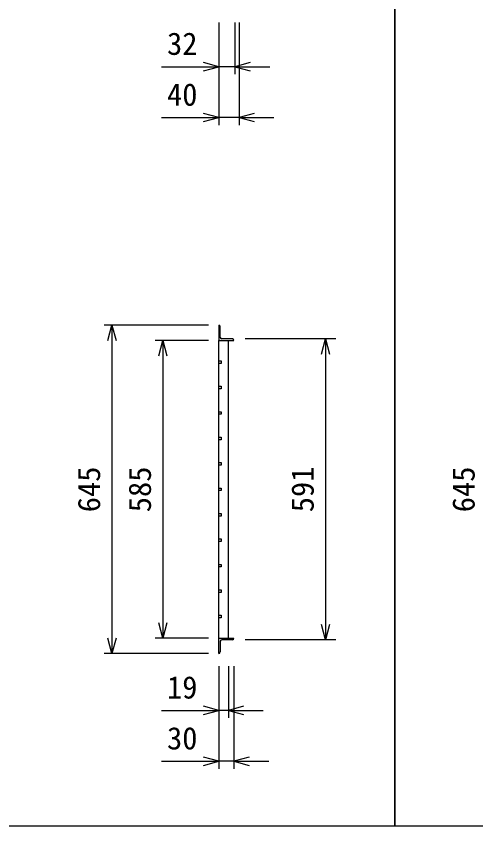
# Model space of a CAD drawing. Units: millimetres, scale not verified. Extents: x -25200 to 25200, y -8910 to 8910.
# Drawn here: x -3761 to -2857, y -7189 to -5598 of the extents above; entities that cross this region are included whole.
import ezdxf
from ezdxf.enums import TextEntityAlignment as Align

# ---------------------------------------------------------------- set-up
doc = ezdxf.new("R2010")
doc.units = ezdxf.units.MM
doc.header["$LTSCALE"] = 30
for name, color, linetype, lineweight in [('0-0_DIM', 7, 'Continuous', 25), ('0-2_HATCH', 6, 'Continuous', 25), ('0-6_TXT', 7, 'Continuous', 25)]:
    doc.layers.add(name, color=color, linetype=linetype, lineweight=lineweight)
doc.styles.add('ＭＳ ゴシック', font='')
doc.styles.get('ＭＳ ゴシック').set_extended_font_data('MS Gothic')

msp = doc.modelspace()

# ---------------------------------------------------------------- linework, layer by layer
at = {"layer": '0-0_DIM'}
for p, q in [((-3363.18, -5610.14), (-3363.18, -5811.73)), ((-3331.18, -5610.14), (-3331.18, -5711.73)), ((-3323.18, -5610.14), (-3323.18, -5811.73)), ((-3475.79, -5696.73), (-3363.18, -5696.73)), ((-3331.18, -5696.73), (-3363.18, -5696.73)), ((-3331.18, -5696.73), (-3262.71, -5696.73)), ((-3475.79, -5796.73), (-3363.18, -5796.73)), ((-3323.18, -5796.73), (-3363.18, -5796.73)), ((-3323.18, -5796.73), (-3254.71, -5796.73)), ((-3383.18, -6204.83), (-3588.18, -6204.83)), ((-3573.18, -6204.83), (-3573.18, -6849.83)), ((-3383.18, -6234.83), (-3488.18, -6234.83)), ((-3473.18, -6234.83), (-3473.18, -6819.83)), ((-3133.1, -6231.83), (-3311.18, -6231.83)), ((-3153.1, -6231.83), (-3153.1, -6822.83)), ((-3383.18, -6819.83), (-3488.18, -6819.83)), ((-3133.1, -6822.83), (-3311.18, -6822.83)), ((-3383.18, -6849.83), (-3588.18, -6849.83)), ((-3363.18, -6875.06), (-3363.18, -7076.64)), ((-3344.18, -6875.06), (-3344.18, -6976.64)), ((-3333.18, -6875.06), (-3333.18, -7076.64)), ((-3475.79, -6961.64), (-3363.18, -6961.64)), ((-3344.18, -6961.64), (-3363.18, -6961.64)), ((-3344.18, -6961.64), (-3275.71, -6961.64)), ((-3475.79, -7061.64), (-3363.18, -7061.64)), ((-3333.18, -7061.64), (-3363.18, -7061.64)), ((-3333.18, -7061.64), (-3264.71, -7061.64))]:
    msp.add_line(p, q, dxfattribs=at)
for points in [[(-3393.18, -5704.77), (-3363.18, -5696.73), (-3393.18, -5688.69)], [(-3301.18, -5688.69), (-3331.18, -5696.73), (-3301.18, -5704.77)], [(-3393.18, -5804.77), (-3363.18, -5796.73), (-3393.18, -5788.69)], [(-3293.18, -5788.69), (-3323.18, -5796.73), (-3293.18, -5804.77)], [(-3581.22, -6234.83), (-3573.18, -6204.83), (-3565.14, -6234.83)], [(-3481.22, -6264.83), (-3473.18, -6234.83), (-3465.14, -6264.83)], [(-3161.14, -6261.83), (-3153.1, -6231.83), (-3145.07, -6261.83)], [(-3465.14, -6789.83), (-3473.18, -6819.83), (-3481.22, -6789.83)], [(-3145.07, -6792.83), (-3153.1, -6822.83), (-3161.14, -6792.83)], [(-3565.14, -6819.83), (-3573.18, -6849.83), (-3581.22, -6819.83)], [(-3393.18, -6969.68), (-3363.18, -6961.64), (-3393.18, -6953.61)], [(-3314.18, -6953.61), (-3344.18, -6961.64), (-3314.18, -6969.68)], [(-3393.18, -7069.68), (-3363.18, -7061.64), (-3393.18, -7053.61)], [(-3303.18, -7053.61), (-3333.18, -7061.64), (-3303.18, -7069.68)]]:
    msp.add_lwpolyline(points, dxfattribs=at)
at = {"layer": '0-2_HATCH'}
for p, q in [((-3363.18, -6204.83), (-3363.18, -6234.83)), ((-3360.18, -6228.83), (-3360.18, -6207.83)), ((-3363.18, -6819.83), (-3363.18, -6234.83)), ((-3363.18, -6234.83), (-3333.18, -6234.83)), ((-3336.18, -6231.83), (-3357.18, -6231.83)), ((-3344.18, -6819.83), (-3344.18, -6234.83)), ((-3363.18, -6819.83), (-3333.18, -6819.83)), ((-3363.18, -6849.83), (-3363.18, -6819.83)), ((-3336.18, -6822.83), (-3357.18, -6822.83)), ((-3360.18, -6825.83), (-3360.18, -6846.83))]:
    msp.add_line(p, q, dxfattribs=at)
for points in [[(-3363.18, -6279.83), (-3363.18, -6274.83), (-3358.18, -6274.83), (-3358.18, -6279.83)], [(-3363.18, -6329.83), (-3363.18, -6324.83), (-3358.18, -6324.83), (-3358.18, -6329.83)], [(-3363.18, -6379.83), (-3363.18, -6374.83), (-3358.18, -6374.83), (-3358.18, -6379.83)], [(-3363.18, -6429.83), (-3363.18, -6424.83), (-3358.18, -6424.83), (-3358.18, -6429.83)], [(-3363.18, -6479.83), (-3363.18, -6474.83), (-3358.18, -6474.83), (-3358.18, -6479.83)], [(-3363.18, -6529.83), (-3363.18, -6524.83), (-3358.18, -6524.83), (-3358.18, -6529.83)], [(-3363.18, -6579.83), (-3363.18, -6574.83), (-3358.18, -6574.83), (-3358.18, -6579.83)], [(-3363.18, -6629.83), (-3363.18, -6624.83), (-3358.18, -6624.83), (-3358.18, -6629.83)], [(-3363.18, -6679.83), (-3363.18, -6674.83), (-3358.18, -6674.83), (-3358.18, -6679.83)], [(-3363.18, -6729.83), (-3363.18, -6724.83), (-3358.18, -6724.83), (-3358.18, -6729.83)], [(-3363.18, -6779.83), (-3363.18, -6774.83), (-3358.18, -6774.83), (-3358.18, -6779.83)]]:
    msp.add_lwpolyline(points, close=True, dxfattribs=at)
for centre, start, end in [((-3363.18, -6207.83), 0, 90), ((-3357.18, -6228.83), 180, 270), ((-3336.18, -6234.83), 0, 90), ((-3357.18, -6825.83), 90, 180), ((-3336.18, -6819.83), 270, 0), ((-3363.18, -6846.83), 270, 0)]:
    msp.add_arc(centre, 3, start, end, dxfattribs=at)
at = {"layer": '0-6_TXT'}
for points in [[(-5116.68, -7188.51), (-3016.68, -7188.51), (-3016.68, -1778.68), (-5116.68, -1778.68)], [(-3016.68, -7188.51), (-916.68, -7188.51), (-916.68, -1778.68), (-3016.68, -1778.68)]]:
    msp.add_lwpolyline(points, close=True, dxfattribs=at)

# ---------------------------------------------------------------- texts
at = {"layer": '0-0_DIM', "style": 'ＭＳ ゴシック'}
for s, p in [('32', (-3464.81, -5686.73)), ('40', (-3464.81, -5786.73)), ('19', (-3464.81, -6951.64)), ('30', (-3464.81, -7051.64))]:
    msp.add_text(s, height=43.99, dxfattribs=at).set_placement(p, align=Align.BOTTOM_LEFT)
for s, p in [('645', (-3583.18, -6572.33)), ('585', (-3483.18, -6572.33)), ('591', (-3163.1, -6572.33)), ('645', (-2846.52, -6572.33))]:
    msp.add_text(s, height=43.99, rotation=90, dxfattribs=at).set_placement(p, align=Align.BOTTOM_LEFT)

doc.saveas('drawing.dxf')
